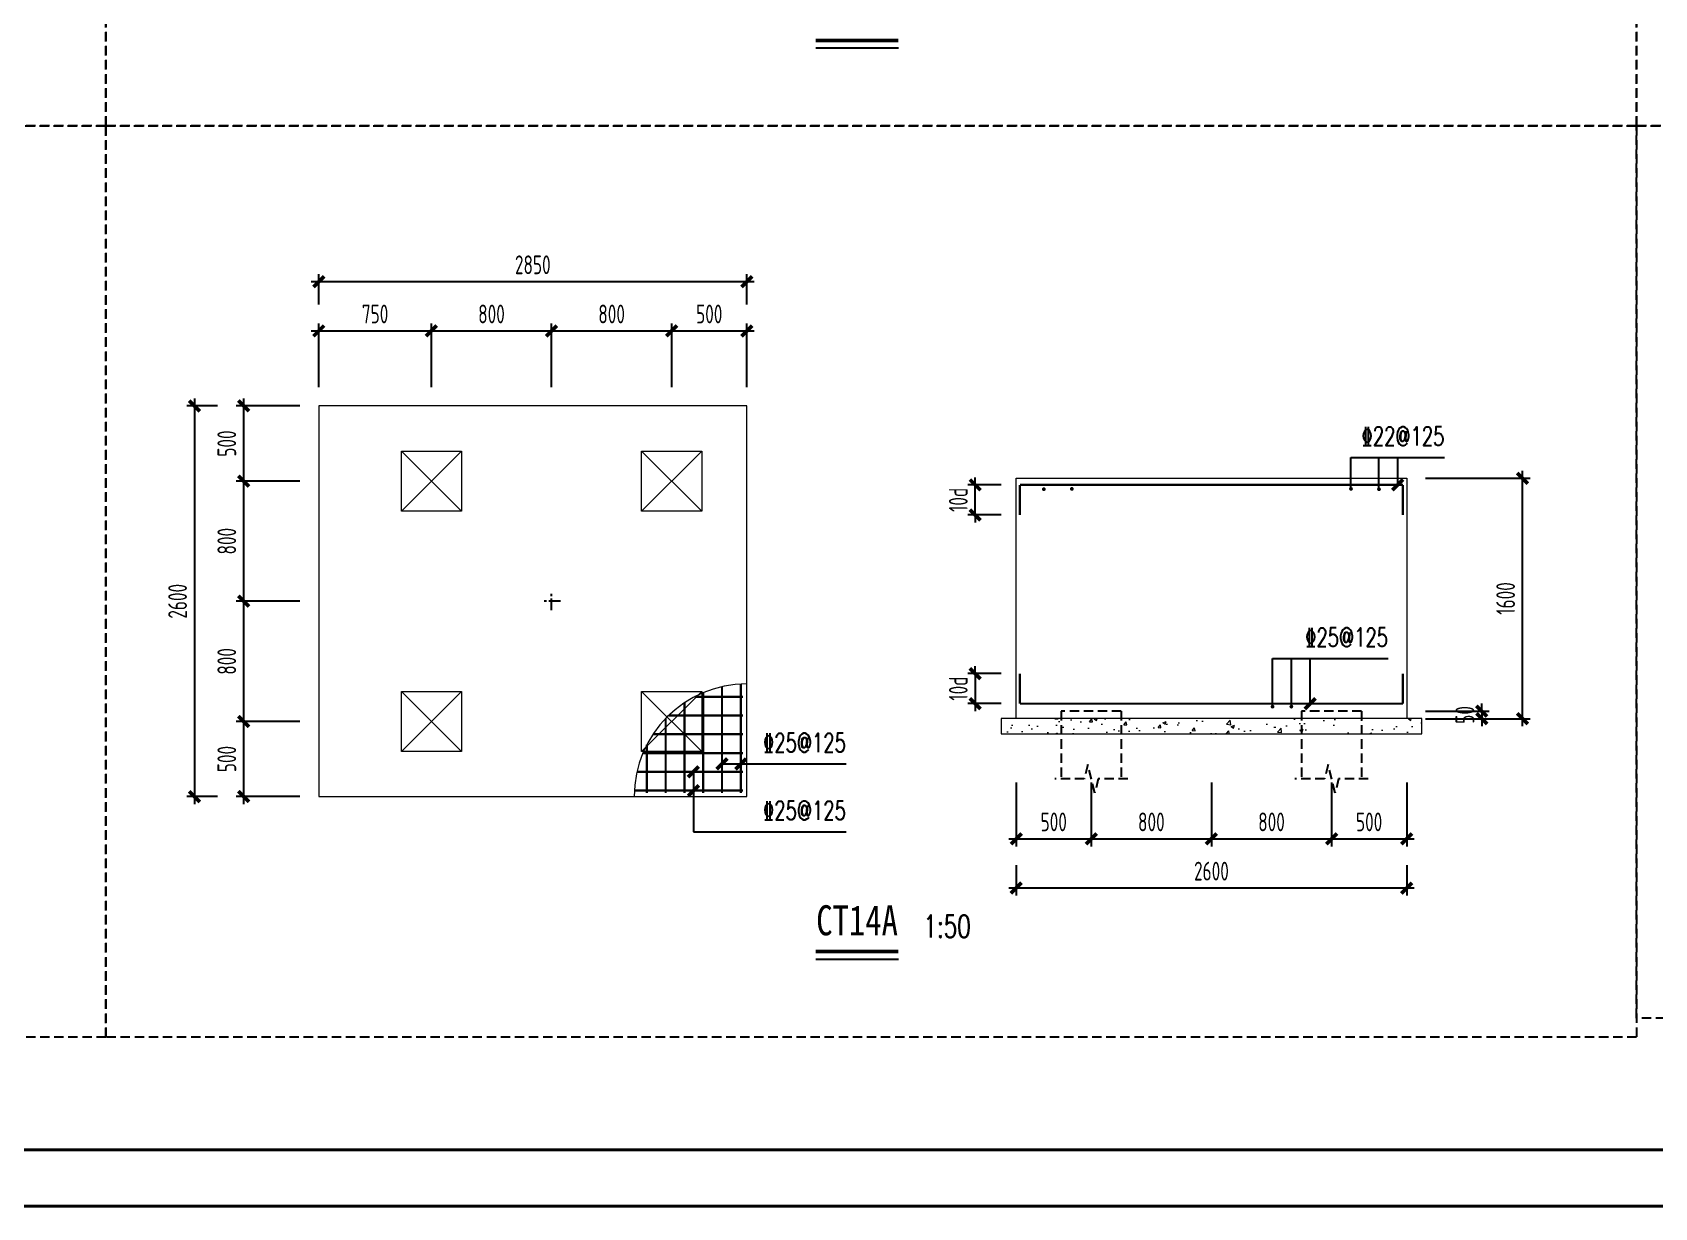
# Model space of a CAD drawing. Extents: x -1201378 to 2367219, y -619313 to 244905.
# Drawn here: x -242901 to -199698, y -496140 to -464854 of the extents above; entities that cross this region are included whole.
import ezdxf
from ezdxf.enums import TextEntityAlignment as Align

# ---------------------------------------------------------------- set-up
doc = ezdxf.new("R2010")
doc.units = 0
doc.header["$LTSCALE"] = 1000
doc.linetypes.add('CENTER', pattern=[2, 1.25, -0.25, 0.25, -0.25])
doc.linetypes.add('HIDDEN', pattern=[0.375, 0.25, -0.125])
doc.layers.get('0').update_dxf_attribs({"linetype": 'CONTINUOUS'})
doc.layers.get('Defpoints').update_dxf_attribs({"linetype": 'CONTINUOUS'})
for name, color, linetype in [('0-cxFrame', 155, 'CONTINUOUS'), ('S-DOTE1', 140, 'CENTER'), ('S-SHAPE2', 165, 'HIDDEN'), ('S-TEXT', 21, 'CONTINUOUS')]:
    doc.layers.add(name, color=color, linetype=linetype)
for name, color, linetype, lineweight in [('0-cxText', 131, 'CONTINUOUS', 25), ('S-ct', 2, 'CONTINUOUS', 0), ('S-dim', 81, 'CONTINUOUS', 0), ('S-donut', 11, 'CONTINUOUS', 0), ('S-gj', 6, 'CONTINUOUS', 0), ('S-hatch-c', 253, 'CONTINUOUS', 0), ('S-zhuang', 1, 'CONTINUOUS', 0), ('THIN', 7, 'CONTINUOUS', 0)]:
    doc.layers.add(name, color=color, linetype=linetype, lineweight=lineweight)
doc.styles.add('cx_tuming', font='simhei.ttf')
doc.styles.add('cx_tuqian1', font='')
doc.styles.add('TSSD_Dimension', font='tssdeng.shx', dxfattribs={"width": 0.7, "bigfont": 'hztxt.shx'})
doc.styles.add('TSSD_Norm', font='tj-romans1.shx', dxfattribs={"bigfont": 'tj-hztxt.shx'})
doc.styles.add('TSSD_Rein', font='tj-romans1.shx', dxfattribs={"width": 0.7, "bigfont": 'tj-hztxt.shx'})
doc.styles.add('黑体', font='simhei.ttf', dxfattribs={"width": 0.8})
doc.styles.get('cx_tuqian1').set_extended_font_data('SimSun')
doc.dimstyles.new('TSSD_50_200', dxfattribs={"dimtxt": 500, "dimasz": 200, "dimexe": 200, "dimexo": 500, "dimgap": 200, "dimtad": 1, "dimdec": 0, "dimlfac": 0.25, "dimzin": 0, "dimdsep": 46, "dimtxsty": 'TSSD_Dimension', "dimblk": 'ARCHTICK', "dimcen": 0, "dimdle": 200, "dimclrt": 7, "dimadec": 0, "dimazin": 0, "dimtfac": 1, "dimtdec": 0, "dimtix": 1, "dimtmove": 2, "dimatfit": 3, "dimfxl": 1, "dimtolj": 1, "dimtzin": 0, "dimarcsym": 0})

# ---------------------------------------------------------------- blocks, each defined once
blk = doc.blocks.new('_ArchTick')
at = {"color": 0, "linetype": 'ByBlock', "const_width": 0.5}
blk.add_lwpolyline([(-0.71, -0.71), (0.71, 0.71)], dxfattribs=at)
blk = doc.blocks.new('*D5870')
at = {"layer": 'Defpoints', "color": 0, "transparency": 16777216}
for p in [(-216700, -484323), (-214700, -484323), (-214700, -486323)]:
    blk.add_point(p, dxfattribs=at)
at = {"layer": 'S-dim', "color": 0, "lineweight": -2, "transparency": 16777216}
for p, q in [((-216700, -484823), (-216700, -486523)), ((-214700, -484823), (-214700, -486523)), ((-216900, -486323), (-214500, -486323))]:
    blk.add_line(p, q, dxfattribs=at)
at = {"layer": 'S-dim', "color": 0, "lineweight": -2, "transparency": 16777216, "xscale": 200, "yscale": 200, "zscale": 200, "rotation": 180}
blk.add_blockref('_ArchTick', (-216700, -486323), dxfattribs=at)
at = {"layer": 'S-dim', "color": 0, "lineweight": -2, "transparency": 16777216, "xscale": 200, "yscale": 200, "zscale": 200}
blk.add_blockref('_ArchTick', (-214700, -486323), dxfattribs=at)
at = {"layer": 'S-dim', "color": 7, "transparency": 16777216, "insert": (-215700, -485873), "char_height": 500, "attachment_point": 5, "style": 'TSSD_Dimension'}
blk.add_mtext('\\A1;500', dxfattribs=at)
blk = doc.blocks.new('*D5871')
at = {"layer": 'Defpoints', "color": 0, "transparency": 16777216}
for p in [(-214700, -484323), (-211500, -484323), (-211500, -486323)]:
    blk.add_point(p, dxfattribs=at)
at = {"layer": 'S-dim', "color": 0, "lineweight": -2, "transparency": 16777216}
for p, q in [((-214700, -484823), (-214700, -486523)), ((-211500, -484823), (-211500, -486523)), ((-214900, -486323), (-211300, -486323))]:
    blk.add_line(p, q, dxfattribs=at)
at = {"layer": 'S-dim', "color": 0, "lineweight": -2, "transparency": 16777216, "xscale": 200, "yscale": 200, "zscale": 200, "rotation": 180}
blk.add_blockref('_ArchTick', (-214700, -486323), dxfattribs=at)
at = {"layer": 'S-dim', "color": 0, "lineweight": -2, "transparency": 16777216, "xscale": 200, "yscale": 200, "zscale": 200}
blk.add_blockref('_ArchTick', (-211500, -486323), dxfattribs=at)
at = {"layer": 'S-dim', "color": 7, "transparency": 16777216, "insert": (-213100, -485873), "char_height": 500, "attachment_point": 5, "style": 'TSSD_Dimension'}
blk.add_mtext('\\A1;800', dxfattribs=at)
blk = doc.blocks.new('*D5872')
at = {"layer": 'Defpoints', "color": 0, "transparency": 16777216}
for p in [(-208300, -484323), (-206300, -484323), (-206300, -486323)]:
    blk.add_point(p, dxfattribs=at)
at = {"layer": 'S-dim', "color": 0, "lineweight": -2, "transparency": 16777216}
for p, q in [((-208300, -484823), (-208300, -486523)), ((-206300, -484823), (-206300, -486523)), ((-208500, -486323), (-206100, -486323))]:
    blk.add_line(p, q, dxfattribs=at)
at = {"layer": 'S-dim', "color": 0, "lineweight": -2, "transparency": 16777216, "xscale": 200, "yscale": 200, "zscale": 200, "rotation": 180}
blk.add_blockref('_ArchTick', (-208300, -486323), dxfattribs=at)
at = {"layer": 'S-dim', "color": 0, "lineweight": -2, "transparency": 16777216, "xscale": 200, "yscale": 200, "zscale": 200}
blk.add_blockref('_ArchTick', (-206300, -486323), dxfattribs=at)
at = {"layer": 'S-dim', "color": 7, "transparency": 16777216, "insert": (-207300, -485873), "char_height": 500, "attachment_point": 5, "style": 'TSSD_Dimension'}
blk.add_mtext('\\A1;500', dxfattribs=at)
blk = doc.blocks.new('*D5873')
at = {"layer": 'Defpoints', "color": 0, "transparency": 16777216}
for p in [(-211500, -484323), (-208300, -484323), (-208300, -486323)]:
    blk.add_point(p, dxfattribs=at)
at = {"layer": 'S-dim', "color": 0, "lineweight": -2, "transparency": 16777216}
for p, q in [((-211500, -484823), (-211500, -486523)), ((-208300, -484823), (-208300, -486523)), ((-211700, -486323), (-208100, -486323))]:
    blk.add_line(p, q, dxfattribs=at)
at = {"layer": 'S-dim', "color": 0, "lineweight": -2, "transparency": 16777216, "xscale": 200, "yscale": 200, "zscale": 200, "rotation": 180}
blk.add_blockref('_ArchTick', (-211500, -486323), dxfattribs=at)
at = {"layer": 'S-dim', "color": 0, "lineweight": -2, "transparency": 16777216, "xscale": 200, "yscale": 200, "zscale": 200}
blk.add_blockref('_ArchTick', (-208300, -486323), dxfattribs=at)
at = {"layer": 'S-dim', "color": 7, "transparency": 16777216, "insert": (-209900, -485873), "char_height": 500, "attachment_point": 5, "style": 'TSSD_Dimension'}
blk.add_mtext('\\A1;800', dxfattribs=at)
blk = doc.blocks.new('*D5874')
at = {"layer": 'Defpoints', "color": 0, "transparency": 16777216}
for p in [(-216700, -486523), (-206300, -486523), (-216700, -487633)]:
    blk.add_point(p, dxfattribs=at)
at = {"layer": 'S-dim', "color": 0, "lineweight": -2, "transparency": 16777216}
for p, q in [((-216700, -487023), (-216700, -487833)), ((-206300, -487023), (-206300, -487833)), ((-206100, -487633), (-216900, -487633))]:
    blk.add_line(p, q, dxfattribs=at)
at = {"layer": 'S-dim', "color": 0, "lineweight": -2, "transparency": 16777216, "xscale": 200, "yscale": 200, "zscale": 200, "rotation": 180}
blk.add_blockref('_ArchTick', (-216700, -487633), dxfattribs=at)
at = {"layer": 'S-dim', "color": 0, "lineweight": -2, "transparency": 16777216, "xscale": 200, "yscale": 200, "zscale": 200}
blk.add_blockref('_ArchTick', (-206300, -487633), dxfattribs=at)
at = {"layer": 'S-dim', "color": 7, "transparency": 16777216, "insert": (-211500, -487183), "char_height": 500, "attachment_point": 5, "style": 'TSSD_Dimension'}
blk.add_mtext('\\A1;2600', dxfattribs=at)
blk = doc.blocks.new('*D5875')
at = {"layer": 'Defpoints', "color": 0, "transparency": 16777216}
for p in [(-206300, -476724), (-203214, -476724), (-206300, -483124)]:
    blk.add_point(p, dxfattribs=at)
at = {"layer": 'S-dim', "color": 0, "lineweight": -2, "transparency": 16777216}
for p, q in [((-203214, -483324), (-203214, -476524)), ((-205800, -476724), (-203014, -476724)), ((-205800, -483124), (-203014, -483124))]:
    blk.add_line(p, q, dxfattribs=at)
at = {"layer": 'S-dim', "color": 0, "lineweight": -2, "transparency": 16777216, "xscale": 200, "yscale": 200, "zscale": 200}
for p, rotation in [((-203214, -476724), 90), ((-203214, -483124), 270)]:
    blk.add_blockref('_ArchTick', p, dxfattribs=dict(at, rotation=rotation))
at = {"layer": 'S-dim', "color": 7, "transparency": 16777216, "insert": (-203664, -479924), "char_height": 500, "attachment_point": 5, "rotation": 90, "style": 'TSSD_Dimension'}
blk.add_mtext('\\A1;1600', dxfattribs=at)
blk = doc.blocks.new('*D5876')
at = {"layer": 'Defpoints', "color": 0, "transparency": 16777216}
for p in [(-206300, -482924), (-206300, -483124), (-204300, -483124)]:
    blk.add_point(p, dxfattribs=at)
at = {"layer": 'S-dim', "color": 0, "lineweight": -2, "transparency": 16777216}
for p, q in [((-205800, -482924), (-204100, -482924)), ((-204300, -482924), (-204300, -482724)), ((-204300, -482924), (-204300, -483124)), ((-205800, -483124), (-204100, -483124)), ((-204300, -483124), (-204300, -483324))]:
    blk.add_line(p, q, dxfattribs=at)
at = {"layer": 'S-dim', "color": 0, "lineweight": -2, "transparency": 16777216, "xscale": 200, "yscale": 200, "zscale": 200}
for p, rotation in [((-204300, -482924), 270), ((-204300, -483124), 90)]:
    blk.add_blockref('_ArchTick', p, dxfattribs=dict(at, rotation=rotation))
at = {"layer": 'S-dim', "color": 7, "transparency": 16777216, "insert": (-204750, -483024), "char_height": 500, "attachment_point": 5, "rotation": 90, "style": 'TSSD_Dimension'}
blk.add_mtext('\\A1;50', dxfattribs=at)
blk = doc.blocks.new('*D5842')
at = {"layer": 'Defpoints', "color": 0, "transparency": 16777216}
for p in [(-216600, -481924), (-217792, -482724), (-216600, -482724)]:
    blk.add_point(p, dxfattribs=at)
at = {"layer": 'S-dim', "color": 0, "lineweight": -2, "transparency": 16777216}
for p, q in [((-217100, -481924), (-217992, -481924)), ((-217792, -481924), (-217792, -481724)), ((-217792, -481924), (-217792, -482724)), ((-217100, -482724), (-217992, -482724)), ((-217792, -482724), (-217792, -482924))]:
    blk.add_line(p, q, dxfattribs=at)
at = {"layer": 'S-dim', "color": 0, "lineweight": -2, "transparency": 16777216, "xscale": 200, "yscale": 200, "zscale": 200}
for p, rotation in [((-217792, -481924), 270), ((-217792, -482724), 90)]:
    blk.add_blockref('_ArchTick', p, dxfattribs=dict(at, rotation=rotation))
at = {"layer": 'S-dim', "color": 7, "transparency": 16777216, "insert": (-218242, -482324), "char_height": 500, "attachment_point": 5, "rotation": 90, "style": 'TSSD_Dimension'}
blk.add_mtext('\\A1;10d', dxfattribs=at)
blk = doc.blocks.new('*D5843')
at = {"layer": 'Defpoints', "color": 0, "transparency": 16777216}
for p in [(-232275, -472800), (-235275, -474799), (-232275, -474799)]:
    blk.add_point(p, dxfattribs=at)
at = {"layer": 'S-dim', "color": 0, "lineweight": -2, "transparency": 16777216}
for p, q in [((-235275, -474299), (-235275, -472600)), ((-232275, -474299), (-232275, -472600)), ((-235475, -472800), (-232075, -472800))]:
    blk.add_line(p, q, dxfattribs=at)
at = {"layer": 'S-dim', "color": 0, "lineweight": -2, "transparency": 16777216, "xscale": 200, "yscale": 200, "zscale": 200, "rotation": 180}
blk.add_blockref('_ArchTick', (-235275, -472800), dxfattribs=at)
at = {"layer": 'S-dim', "color": 0, "lineweight": -2, "transparency": 16777216, "xscale": 200, "yscale": 200, "zscale": 200}
blk.add_blockref('_ArchTick', (-232275, -472800), dxfattribs=at)
at = {"layer": 'S-dim', "color": 7, "transparency": 16777216, "insert": (-233775, -472350), "char_height": 500, "attachment_point": 5, "style": 'TSSD_Dimension'}
blk.add_mtext('\\A1;750', dxfattribs=at)
blk = doc.blocks.new('*D5844')
at = {"layer": 'Defpoints', "color": 0, "transparency": 16777216}
for p in [(-229075, -472800), (-232275, -474799), (-229075, -474799)]:
    blk.add_point(p, dxfattribs=at)
at = {"layer": 'S-dim', "color": 0, "lineweight": -2, "transparency": 16777216}
for p, q in [((-232275, -474299), (-232275, -472600)), ((-229075, -474299), (-229075, -472600)), ((-232475, -472800), (-228875, -472800))]:
    blk.add_line(p, q, dxfattribs=at)
at = {"layer": 'S-dim', "color": 0, "lineweight": -2, "transparency": 16777216, "xscale": 200, "yscale": 200, "zscale": 200, "rotation": 180}
blk.add_blockref('_ArchTick', (-232275, -472800), dxfattribs=at)
at = {"layer": 'S-dim', "color": 0, "lineweight": -2, "transparency": 16777216, "xscale": 200, "yscale": 200, "zscale": 200}
blk.add_blockref('_ArchTick', (-229075, -472800), dxfattribs=at)
at = {"layer": 'S-dim', "color": 7, "transparency": 16777216, "insert": (-230675, -472350), "char_height": 500, "attachment_point": 5, "style": 'TSSD_Dimension'}
blk.add_mtext('\\A1;800', dxfattribs=at)
blk = doc.blocks.new('*D5845')
at = {"layer": 'Defpoints', "color": 0, "transparency": 16777216}
for p in [(-223875, -472800), (-225875, -474799), (-223875, -474799)]:
    blk.add_point(p, dxfattribs=at)
at = {"layer": 'S-dim', "color": 0, "lineweight": -2, "transparency": 16777216}
for p, q in [((-225875, -474299), (-225875, -472600)), ((-223875, -474299), (-223875, -472600)), ((-226075, -472800), (-223675, -472800))]:
    blk.add_line(p, q, dxfattribs=at)
at = {"layer": 'S-dim', "color": 0, "lineweight": -2, "transparency": 16777216, "xscale": 200, "yscale": 200, "zscale": 200, "rotation": 180}
blk.add_blockref('_ArchTick', (-225875, -472800), dxfattribs=at)
at = {"layer": 'S-dim', "color": 0, "lineweight": -2, "transparency": 16777216, "xscale": 200, "yscale": 200, "zscale": 200}
blk.add_blockref('_ArchTick', (-223875, -472800), dxfattribs=at)
at = {"layer": 'S-dim', "color": 7, "transparency": 16777216, "insert": (-224875, -472350), "char_height": 500, "attachment_point": 5, "style": 'TSSD_Dimension'}
blk.add_mtext('\\A1;500', dxfattribs=at)
blk = doc.blocks.new('*D5846')
at = {"layer": 'Defpoints', "color": 0, "transparency": 16777216}
for p in [(-225875, -472800), (-229075, -474799), (-225875, -474799)]:
    blk.add_point(p, dxfattribs=at)
at = {"layer": 'S-dim', "color": 0, "lineweight": -2, "transparency": 16777216}
for p, q in [((-229075, -474299), (-229075, -472600)), ((-225875, -474299), (-225875, -472600)), ((-229275, -472800), (-225675, -472800))]:
    blk.add_line(p, q, dxfattribs=at)
at = {"layer": 'S-dim', "color": 0, "lineweight": -2, "transparency": 16777216, "xscale": 200, "yscale": 200, "zscale": 200, "rotation": 180}
blk.add_blockref('_ArchTick', (-229075, -472800), dxfattribs=at)
at = {"layer": 'S-dim', "color": 0, "lineweight": -2, "transparency": 16777216, "xscale": 200, "yscale": 200, "zscale": 200}
blk.add_blockref('_ArchTick', (-225875, -472800), dxfattribs=at)
at = {"layer": 'S-dim', "color": 7, "transparency": 16777216, "insert": (-227475, -472350), "char_height": 500, "attachment_point": 5, "style": 'TSSD_Dimension'}
blk.add_mtext('\\A1;800', dxfattribs=at)
blk = doc.blocks.new('S-ZHUANG-400')
at = {"layer": 'S-zhuang'}
for p, q in [((200, -200), (-200, 200)), ((-200, -200), (200, 200))]:
    blk.add_line(p, q, dxfattribs=at)
blk.add_lwpolyline([(-200, 200), (200, 200), (200, -200), (-200, -200)], close=True, dxfattribs=at)
blk = doc.blocks.new('*D5847')
at = {"layer": 'Defpoints', "color": 0, "transparency": 16777216}
for p in [(-235275, -471490), (-235275, -472599), (-223875, -472599)]:
    blk.add_point(p, dxfattribs=at)
at = {"layer": 'S-dim', "color": 0, "lineweight": -2, "transparency": 16777216}
for p, q in [((-235275, -472099), (-235275, -471290)), ((-223875, -472099), (-223875, -471290)), ((-223675, -471490), (-235475, -471490))]:
    blk.add_line(p, q, dxfattribs=at)
at = {"layer": 'S-dim', "color": 0, "lineweight": -2, "transparency": 16777216, "xscale": 200, "yscale": 200, "zscale": 200, "rotation": 180}
blk.add_blockref('_ArchTick', (-235275, -471490), dxfattribs=at)
at = {"layer": 'S-dim', "color": 0, "lineweight": -2, "transparency": 16777216, "xscale": 200, "yscale": 200, "zscale": 200}
blk.add_blockref('_ArchTick', (-223875, -471490), dxfattribs=at)
at = {"layer": 'S-dim', "color": 7, "transparency": 16777216, "insert": (-229575, -471040), "char_height": 500, "attachment_point": 5, "style": 'TSSD_Dimension'}
blk.add_mtext('\\A1;2850', dxfattribs=at)
blk = doc.blocks.new('*D5848')
at = {"layer": 'Defpoints', "color": 0, "transparency": 16777216}
for p in [(-237275, -483199), (-235275, -483199), (-235275, -485199)]:
    blk.add_point(p, dxfattribs=at)
at = {"layer": 'S-dim', "color": 0, "lineweight": -2, "transparency": 16777216}
for p, q in [((-237275, -485399), (-237275, -482999)), ((-235775, -483199), (-237475, -483199)), ((-235775, -485199), (-237475, -485199))]:
    blk.add_line(p, q, dxfattribs=at)
at = {"layer": 'S-dim', "color": 0, "lineweight": -2, "transparency": 16777216, "xscale": 200, "yscale": 200, "zscale": 200}
for p, rotation in [((-237275, -483199), 90), ((-237275, -485199), 270)]:
    blk.add_blockref('_ArchTick', p, dxfattribs=dict(at, rotation=rotation))
at = {"layer": 'S-dim', "color": 7, "transparency": 16777216, "insert": (-237725, -484199), "char_height": 500, "attachment_point": 5, "rotation": 90, "style": 'TSSD_Dimension'}
blk.add_mtext('\\A1;500', dxfattribs=at)
blk = doc.blocks.new('*D5849')
at = {"layer": 'Defpoints', "color": 0, "transparency": 16777216}
for p in [(-237275, -479999), (-235275, -479999), (-235275, -483199)]:
    blk.add_point(p, dxfattribs=at)
at = {"layer": 'S-dim', "color": 0, "lineweight": -2, "transparency": 16777216}
for p, q in [((-237275, -483399), (-237275, -479799)), ((-235775, -479999), (-237475, -479999)), ((-235775, -483199), (-237475, -483199))]:
    blk.add_line(p, q, dxfattribs=at)
at = {"layer": 'S-dim', "color": 0, "lineweight": -2, "transparency": 16777216, "xscale": 200, "yscale": 200, "zscale": 200}
for p, rotation in [((-237275, -479999), 90), ((-237275, -483199), 270)]:
    blk.add_blockref('_ArchTick', p, dxfattribs=dict(at, rotation=rotation))
at = {"layer": 'S-dim', "color": 7, "transparency": 16777216, "insert": (-237725, -481599), "char_height": 500, "attachment_point": 5, "rotation": 90, "style": 'TSSD_Dimension'}
blk.add_mtext('\\A1;800', dxfattribs=at)
blk = doc.blocks.new('*D5850')
at = {"layer": 'Defpoints', "color": 0, "transparency": 16777216}
for p in [(-237275, -474799), (-235275, -474799), (-235275, -476799)]:
    blk.add_point(p, dxfattribs=at)
at = {"layer": 'S-dim', "color": 0, "lineweight": -2, "transparency": 16777216}
for p, q in [((-235775, -474799), (-237475, -474799)), ((-237275, -476999), (-237275, -474599)), ((-235775, -476799), (-237475, -476799))]:
    blk.add_line(p, q, dxfattribs=at)
at = {"layer": 'S-dim', "color": 0, "lineweight": -2, "transparency": 16777216, "xscale": 200, "yscale": 200, "zscale": 200}
for p, rotation in [((-237275, -474799), 90), ((-237275, -476799), 270)]:
    blk.add_blockref('_ArchTick', p, dxfattribs=dict(at, rotation=rotation))
at = {"layer": 'S-dim', "color": 7, "transparency": 16777216, "insert": (-237725, -475799), "char_height": 500, "attachment_point": 5, "rotation": 90, "style": 'TSSD_Dimension'}
blk.add_mtext('\\A1;500', dxfattribs=at)
blk = doc.blocks.new('*D5851')
at = {"layer": 'Defpoints', "color": 0, "transparency": 16777216}
for p in [(-237275, -476799), (-235275, -476799), (-235275, -479999)]:
    blk.add_point(p, dxfattribs=at)
at = {"layer": 'S-dim', "color": 0, "lineweight": -2, "transparency": 16777216}
for p, q in [((-235775, -476799), (-237475, -476799)), ((-237275, -480199), (-237275, -476599)), ((-235775, -479999), (-237475, -479999))]:
    blk.add_line(p, q, dxfattribs=at)
at = {"layer": 'S-dim', "color": 0, "lineweight": -2, "transparency": 16777216, "xscale": 200, "yscale": 200, "zscale": 200}
for p, rotation in [((-237275, -476799), 90), ((-237275, -479999), 270)]:
    blk.add_blockref('_ArchTick', p, dxfattribs=dict(at, rotation=rotation))
at = {"layer": 'S-dim', "color": 7, "transparency": 16777216, "insert": (-237725, -478399), "char_height": 500, "attachment_point": 5, "rotation": 90, "style": 'TSSD_Dimension'}
blk.add_mtext('\\A1;800', dxfattribs=at)
blk = doc.blocks.new('*D5852')
at = {"layer": 'Defpoints', "color": 0, "transparency": 16777216}
for p in [(-237475, -474799), (-238585, -485199), (-237475, -485199)]:
    blk.add_point(p, dxfattribs=at)
at = {"layer": 'S-dim', "color": 0, "lineweight": -2, "transparency": 16777216}
for p, q in [((-237975, -474799), (-238785, -474799)), ((-238585, -474599), (-238585, -485399)), ((-237975, -485199), (-238785, -485199))]:
    blk.add_line(p, q, dxfattribs=at)
at = {"layer": 'S-dim', "color": 0, "lineweight": -2, "transparency": 16777216, "xscale": 200, "yscale": 200, "zscale": 200}
for p, rotation in [((-238585, -474799), 90), ((-238585, -485199), 270)]:
    blk.add_blockref('_ArchTick', p, dxfattribs=dict(at, rotation=rotation))
at = {"layer": 'S-dim', "color": 7, "transparency": 16777216, "insert": (-239035, -479999), "char_height": 500, "attachment_point": 5, "rotation": 90, "style": 'TSSD_Dimension'}
blk.add_mtext('\\A1;2600', dxfattribs=at)
blk = doc.blocks.new('TK22.A0 L(Dragon)')
at = {"layer": '0-cxFrame', "color": 7, "const_width": 0.5}
blk.add_lwpolyline([(0, 0), (-1486, 0), (-1486, 841), (0, 841)], close=True, dxfattribs=at)
at = {"layer": '0-cxFrame', "const_width": 0.5}
blk.add_lwpolyline([(-80, 10), (-1466, 10), (-1466, 831), (-80, 831)], close=True, dxfattribs=at)
at = {"style": '黑体', "flags": 4}
blk.add_attdef('图幅', text='', height=3.3, dxfattribs=at).set_placement((-40, 3), align=Align.RIGHT)
at = {"layer": '0-cxText', "flags": 4}
for tag, height, style, p in [('建设单位', 3.5, 'cx_tuming', (-45, 240)), ('项目名称', 3.5, 'cx_tuming', (-45, 210)), ('子项名称', 3.5, 'cx_tuming', (-45, 180)), ('工程编号', 3.3, 'cx_tuqian1', (-35, 165)), ('图名1', 3.5, 'cx_tuming', (-45, 87)), ('图名2', 3.5, 'cx_tuming', (-45, 79)), ('图名3', 3.5, 'cx_tuming', (-45, 71)), ('出图日期', 3.3, 'cx_tuqian1', (-39, 60)), ('专业', 3.3, 'cx_tuqian1', (-55, 52)), ('版次', 3.3, 'cx_tuqian1', (-20, 44)), ('图号', 3.3, 'cx_tuqian1', (-55, 44))]:
    blk.add_attdef(tag, text='', height=height, dxfattribs=dict(at, style=style)).set_placement(p, align=Align.MIDDLE)
at = {"layer": 'Defpoints', "color": 6, "flags": 4}
for tag, height, style, p in [('tufu', 3.3, '黑体', (-12, 12)), ('dwfname', 4, 'cx_tuqian1', (-80, 3))]:
    blk.add_attdef(tag, text='', height=height, dxfattribs=dict(at, style=style)).set_placement(p, align=Align.RIGHT)
blk = doc.blocks.new('*D6363')
at = {"layer": 'Defpoints', "color": 0, "transparency": 16777216}
for p in [(-217792, -476899), (-216600, -476899), (-216600, -477699)]:
    blk.add_point(p, dxfattribs=at)
at = {"layer": 'S-dim', "color": 0, "lineweight": -2, "transparency": 16777216}
for p, q in [((-217100, -476899), (-217992, -476899)), ((-217792, -476899), (-217792, -476699)), ((-217792, -477699), (-217792, -476899)), ((-217100, -477699), (-217992, -477699)), ((-217792, -477699), (-217792, -477899))]:
    blk.add_line(p, q, dxfattribs=at)
at = {"layer": 'S-dim', "color": 0, "lineweight": -2, "transparency": 16777216, "xscale": 200, "yscale": 200, "zscale": 200}
for p, rotation in [((-217792, -476899), 270), ((-217792, -477699), 90)]:
    blk.add_blockref('_ArchTick', p, dxfattribs=dict(at, rotation=rotation))
at = {"layer": 'S-dim', "color": 7, "transparency": 16777216, "insert": (-218242, -477299), "char_height": 500, "attachment_point": 5, "rotation": 90, "style": 'TSSD_Dimension'}
blk.add_mtext('\\A1;10d', dxfattribs=at)

msp = doc.modelspace()

# ---------------------------------------------------------------- hatches: boundary and pattern name
at = {"layer": 'S-hatch-c'}
h = msp.add_hatch(dxfattribs=at)
h.set_pattern_fill('AR-CONC', color=256, scale=5, style=0)
h.set_pattern_definition([(50, (-211100.1, -483523.6), (910.92, -79.7), [95.25, -1047.75]), (355, (-211100.1, -483523.6), (-176.21, 955.28), [76.2, -838.2]), (100.451, (-211024.2, -483530.2), (734.71, 875.58), [80.95, -890.45]), (46.184, (-211100.1, -483269.6), (1355.4, -210.21), [142.87, -1571.62]), (96.636, (-210987.2, -483287.1), (1187.02, 1237.13), [121.42, -1335.67]), (351.184, (-211100.1, -483269.6), (1187.02, 1237.13), [114.3, -1257.3]), (21, (-210973.1, -483333.1), (758.07, -511.33), [95.25, -1047.75]), (326, (-210973.1, -483333.1), (309.01, 920.94), [76.2, -838.2]), (71.451, (-210910, -483375.7), (1067.08, 409.61), [80.95, -890.45]), (37.5, (-211100.13, -483523.57), (15.443, 422.775), [0, -828.04, 0, -850.9, 0, -841.375]), (7.5, (-211100.13, -483523.57), (334.1, 500.903), [0, -485.14, 0, -808.99, 0, -320.675]), (327.5, (-211383.34, -483523.57), (677.953, -28.644), [0, -317.5, 0, -990.6, 0, -1314.45]), (317.5, (-211510.34, -483523.6), (740.646, 127.13), [0, -412.75, 0, -657.86, 0, -933.45])])
h.paths.add_polyline_path([(-205900.1, -483523.6), (-205900.1, -483123.6), (-217100.1, -483123.6), (-217100.1, -483523.6)])

# ---------------------------------------------------------------- linework, layer by layer
at = {"layer": 'S-ct'}
for p, q in [((-216700.1, -483123.6), (-216700.1, -476723.6)), ((-216700.1, -476723.6), (-206300.1, -476723.6)), ((-206300.1, -476723.6), (-206300.1, -483123.6)), ((-205900.1, -483123.6), (-217100.1, -483123.6)), ((-217100.1, -483123.6), (-217100.1, -483523.6)), ((-205900.1, -483523.6), (-205900.1, -483123.6)), ((-217100.1, -483523.6), (-205900.1, -483523.6))]:
    msp.add_line(p, q, dxfattribs=at)
msp.add_lwpolyline([(-223875.5, -474799.4), (-235275.5, -474799.4), (-235275.5, -485199.4), (-223875.5, -485199.4)], close=True, dxfattribs=at)
at = {"layer": 'S-donut', "const_width": 50}
for points in [[(-215192, -477006.7, -1), (-215242, -477006.7, -1)], [(-207808.2, -477006.7, 1), (-207758.2, -477006.7, 1)], [(-215938.1, -477015.4, -1), (-215988.1, -477015.4, -1)], [(-207062.2, -477015.4, 1), (-207012.2, -477015.4, 1)], [(-209896.5, -482803.6, 1), (-209846.5, -482803.6, 1)], [(-209396.5, -482803.6, 1), (-209346.5, -482803.6, 1)]]:
    msp.add_lwpolyline(points, format="xyb", close=True, dxfattribs=at)
at = {"layer": 'S-DOTE1', "ltscale": 0.25}
for p, q in [((-229075.5, -480239.4), (-229075.5, -479759.4)), ((-228835.5, -479999.4), (-229315.5, -479999.4))]:
    msp.add_line(p, q, dxfattribs=at)
at = {"layer": 'S-gj', "const_width": 60}
for points in [[(-216600.1, -476899.3), (-206400.1, -476899.3)], [(-216600.1, -476899.3), (-216600.1, -477699.3)], [(-206400.1, -476899.3), (-206400.1, -477699.3)], [(-216600.1, -481923.6), (-216600.1, -482723.6)], [(-206400.1, -481923.6), (-206400.1, -482723.6)], [(-223975.5, -482539.4), (-225262.7, -482539.4)], [(-225035.5, -485099.4), (-225035.5, -482432.7)], [(-224535.5, -485099.4), (-224535.5, -482272.9)], [(-224035.5, -485099.4), (-224035.5, -482203.7)], [(-223975.5, -483039.4), (-225957.4, -483039.4)], [(-225535.5, -485099.4), (-225535.5, -482700.5)], [(-206400.1, -482723.6), (-216600.1, -482723.6)], [(-226035.5, -485099.4), (-226035.5, -483117.5)], [(-226535.5, -485099.4), (-226535.5, -483812.2)], [(-223975.5, -483539.4), (-226374.3, -483539.4)], [(-223975.5, -484039.4), (-226642.1, -484039.4)], [(-223975.5, -484539.4), (-226802, -484539.4)], [(-223975.5, -485039.4), (-226871.2, -485039.4)]]:
    msp.add_lwpolyline(points, dxfattribs=at)
at = {"layer": 'S-SHAPE2'}
for p, q in [((-213900.1, -482923.6), (-215500.1, -482923.6)), ((-215500.1, -482923.6), (-215500.1, -484723.6)), ((-213900.1, -482923.6), (-213900.1, -484723.6)), ((-207500.1, -482923.6), (-209100.1, -482923.6)), ((-209100.1, -482923.6), (-209100.1, -484723.6)), ((-207500.1, -482923.6), (-207500.1, -484723.6))]:
    msp.add_line(p, q, dxfattribs=at)
for points in [[(-281716.5, -443086.1), (-240947.2, -443086.1), (-240947.2, -467344.9), (-281716.5, -467344.9)], [(-240947.2, -443086.1), (-200177.8, -443086.1), (-200177.8, -467344.9), (-240947.2, -467344.9)], [(-200177.8, -443086.1), (-159408.5, -443086.1), (-159408.5, -467344.9), (-200177.8, -467344.9)], [(-281716.5, -467344.9), (-240947.2, -467344.9), (-240947.2, -491603.7), (-281716.5, -491603.7)], [(-240947.2, -467344.9), (-200177.8, -467344.9), (-200177.8, -491603.7), (-240947.2, -491603.7)], [(-200177.8, -467344.9), (-146540.2, -467344.9), (-146540.2, -491093.9), (-200177.8, -491093.9)]]:
    msp.add_lwpolyline(points, close=True, dxfattribs=at)
for points in [[(-213725.1, -484723.6), (-214512.6, -484723.6), (-214606.4, -485098.6), (-214793.9, -484348.6), (-214887.6, -484723.6), (-215675.1, -484723.6)], [(-207325.1, -484723.6), (-208112.6, -484723.6), (-208206.4, -485098.6), (-208393.9, -484348.6), (-208487.6, -484723.6), (-209275.1, -484723.6)]]:
    msp.add_lwpolyline(points, dxfattribs=at)
at = {"layer": 'S-TEXT'}
for p, q in [((-207783.2, -476170.9), (-205291.5, -476170.9)), ((-207783.2, -477006.7), (-207783.2, -476170.9)), ((-207037.2, -477015.4), (-207037.2, -476170.9)), ((-206537.2, -476899.3), (-206537.2, -476170.9)), ((-209871.5, -481523.6), (-206794.1, -481523.6)), ((-209871.5, -482803.6), (-209871.5, -481523.6)), ((-209371.5, -482803.6), (-209371.5, -481523.6)), ((-208871.5, -482723.6), (-208871.5, -481523.6)), ((-225296.8, -484539.4), (-225296.8, -486134.1)), ((-224535.5, -484330.1), (-221232.5, -484330.1)), ((-225296.8, -486134.1), (-221232.5, -486134.1))]:
    msp.add_line(p, q, dxfattribs=at)
at = {"layer": 'S-TEXT', "const_width": 100}
for points in [[(-222037.3, -465065.5), (-219837.3, -465065.5)], [(-222037.3, -489324.3), (-219837.3, -489324.3)]]:
    msp.add_lwpolyline(points, dxfattribs=at)
at = {"layer": 'S-TEXT'}
for points in [[(-222037.3, -465265.5), (-219837.3, -465265.5)], [(-222037.3, -489524.3), (-219837.3, -489524.3)]]:
    msp.add_lwpolyline(points, dxfattribs=at)
at = {"layer": 'THIN'}
msp.add_arc((-223875.5, -485199.4), 3000, 90, 180, dxfattribs=at)

# ---------------------------------------------------------------- block references
at = {"layer": '0-cxFrame', "xscale": 150, "yscale": 150, "zscale": 150}
msp.add_blockref('TK22.A0 L(Dragon)', (-64991.7, -496102.2), dxfattribs=at)
at = {"layer": 'S-TEXT', "xscale": 200, "yscale": 200, "zscale": 200}
for p in [(-206537.2, -476899.3), (-208871.5, -482723.6), (-224535.5, -484330.1), (-224035.5, -484330.1), (-225296.8, -484539.4), (-225296.8, -485039.4)]:
    msp.add_blockref('_ArchTick', p, dxfattribs=at)
at = {"layer": 'S-zhuang', "xscale": 4.000000000000001, "yscale": 4.000000000000001, "zscale": 4.000000000000001, "rotation": 90.00000000000001}
for p in [(-232275.5, -476799.4), (-225875.5, -476799.4), (-232275.5, -483199.4), (-225875.5, -483199.4)]:
    msp.add_blockref('S-ZHUANG-400', p, dxfattribs=at)

# ---------------------------------------------------------------- texts
at = {"layer": 'S-TEXT', "style": 'TSSD_Rein', "width": 0.7}
for s, p in [('%%15322@125', (-205296.1, -476004.2)), ('%%15322@125', (-205296.1, -476004.2)), ('%%15325@125', (-206798.6, -481356.9)), ('%%15325@125', (-221237.1, -484163.5)), ('%%15325@125', (-221237.1, -485967.5))]:
    msp.add_text(s, height=500, dxfattribs=at).set_placement(p, align=Align.BOTTOM_RIGHT)
at = {"layer": 'S-TEXT', "style": '黑体', "width": 0.8}
msp.add_text('CT14A', height=800, dxfattribs=at).set_placement((-220937.3, -489132.2), align=Align.BOTTOM_CENTER)
at = {"layer": 'S-TEXT', "style": 'TSSD_Norm', "width": 0.7}
msp.add_text('1:50', height=600, dxfattribs=at).set_placement((-219170.2, -489132.2), align=Align.BOTTOM_LEFT)

# ---------------------------------------------------------------- dimensions: what is measured, and where the dimension line sits
at = {"layer": 'S-dim'}
for base, p1, p2, angle, picture, middle in [((-235275.5, -471489.7), (-223875.5, -472599.4), (-235275.5, -472599.4), 180, '*D5847', (-229575.5, -471039.7)), ((-238585.2, -485199.4), (-237475.5, -474799.4), (-237475.5, -485199.4), 270, '*D5852', (-239035.2, -479999.4)), ((-237275.1, -474799.4), (-235275.5, -476799.4), (-235275.5, -474799.4), 90, '*D5850', (-237725.1, -475799.4)), ((-203214, -476723.6), (-206300.1, -483123.6), (-206300.1, -476723.6), 90, '*D5875', (-203664, -479923.6)), ((-237275.1, -476799.4), (-235275.5, -479999.4), (-235275.5, -476799.4), 90, '*D5851', (-237725.1, -478399.4)), ((-237275.1, -479999.4), (-235275.5, -483199.4), (-235275.5, -479999.4), 90, '*D5849', (-237725.1, -481599.4)), ((-237275.1, -483199.4), (-235275.5, -485199.4), (-235275.5, -483199.4), 90, '*D5848', (-237725.1, -484199.4)), ((-204300.1, -483123.6), (-206300.1, -482923.6), (-206300.1, -483123.6), 270, '*D5876', (-204750.1, -483023.6)), ((-216700.1, -487633.1), (-206300.1, -486523.4), (-216700.1, -486523.4), 180, '*D5874', (-211500.1, -487183.1))]:
    dim = msp.add_linear_dim(base=base, p1=p1, p2=p2, angle=angle, dimstyle='TSSD_50_200', dxfattribs=at)
    dim.commit()
    dim.dimension.update_dxf_attribs({"geometry": picture, "text_midpoint": middle})
for base, p1, p2, picture, middle in [((-232275.5, -472799.8), (-235275.5, -474799.4), (-232275.5, -474799.4), '*D5843', (-233775.5, -472349.8)), ((-229075.5, -472799.8), (-232275.5, -474799.4), (-229075.5, -474799.4), '*D5844', (-230675.5, -472349.8)), ((-225875.5, -472799.8), (-229075.5, -474799.4), (-225875.5, -474799.4), '*D5846', (-227475.5, -472349.8)), ((-223875.5, -472799.8), (-225875.5, -474799.4), (-223875.5, -474799.4), '*D5845', (-224875.5, -472349.8)), ((-214700.1, -486323), (-216700.1, -484323.4), (-214700.1, -484323.4), '*D5870', (-215700.1, -485873)), ((-211500.1, -486323), (-214700.1, -484323.4), (-211500.1, -484323.4), '*D5871', (-213100.1, -485873)), ((-208300.1, -486323), (-211500.1, -484323.4), (-208300.1, -484323.4), '*D5873', (-209900.1, -485873)), ((-206300.1, -486323), (-208300.1, -484323.4), (-206300.1, -484323.4), '*D5872', (-207300.1, -485873))]:
    dim = msp.add_linear_dim(base=base, p1=p1, p2=p2, dimstyle='TSSD_50_200', dxfattribs=at)
    dim.commit()
    dim.dimension.update_dxf_attribs({"geometry": picture, "text_midpoint": middle})
for base, p1, p2, angle, picture, middle in [((-217792.3, -476899.3), (-216600.1, -477699.3), (-216600.1, -476899.3), 270, '*D6363', (-218242.3, -477299.3)), ((-217792.3, -482723.6), (-216600.1, -481923.6), (-216600.1, -482723.6), 90, '*D5842', (-218242.3, -482323.6))]:
    dim = msp.add_linear_dim(base=base, p1=p1, p2=p2, angle=angle, text='10d', dimstyle='TSSD_50_200', dxfattribs=at)
    dim.commit()
    dim.dimension.update_dxf_attribs({"geometry": picture, "text_midpoint": middle})

doc.saveas('drawing.dxf')
